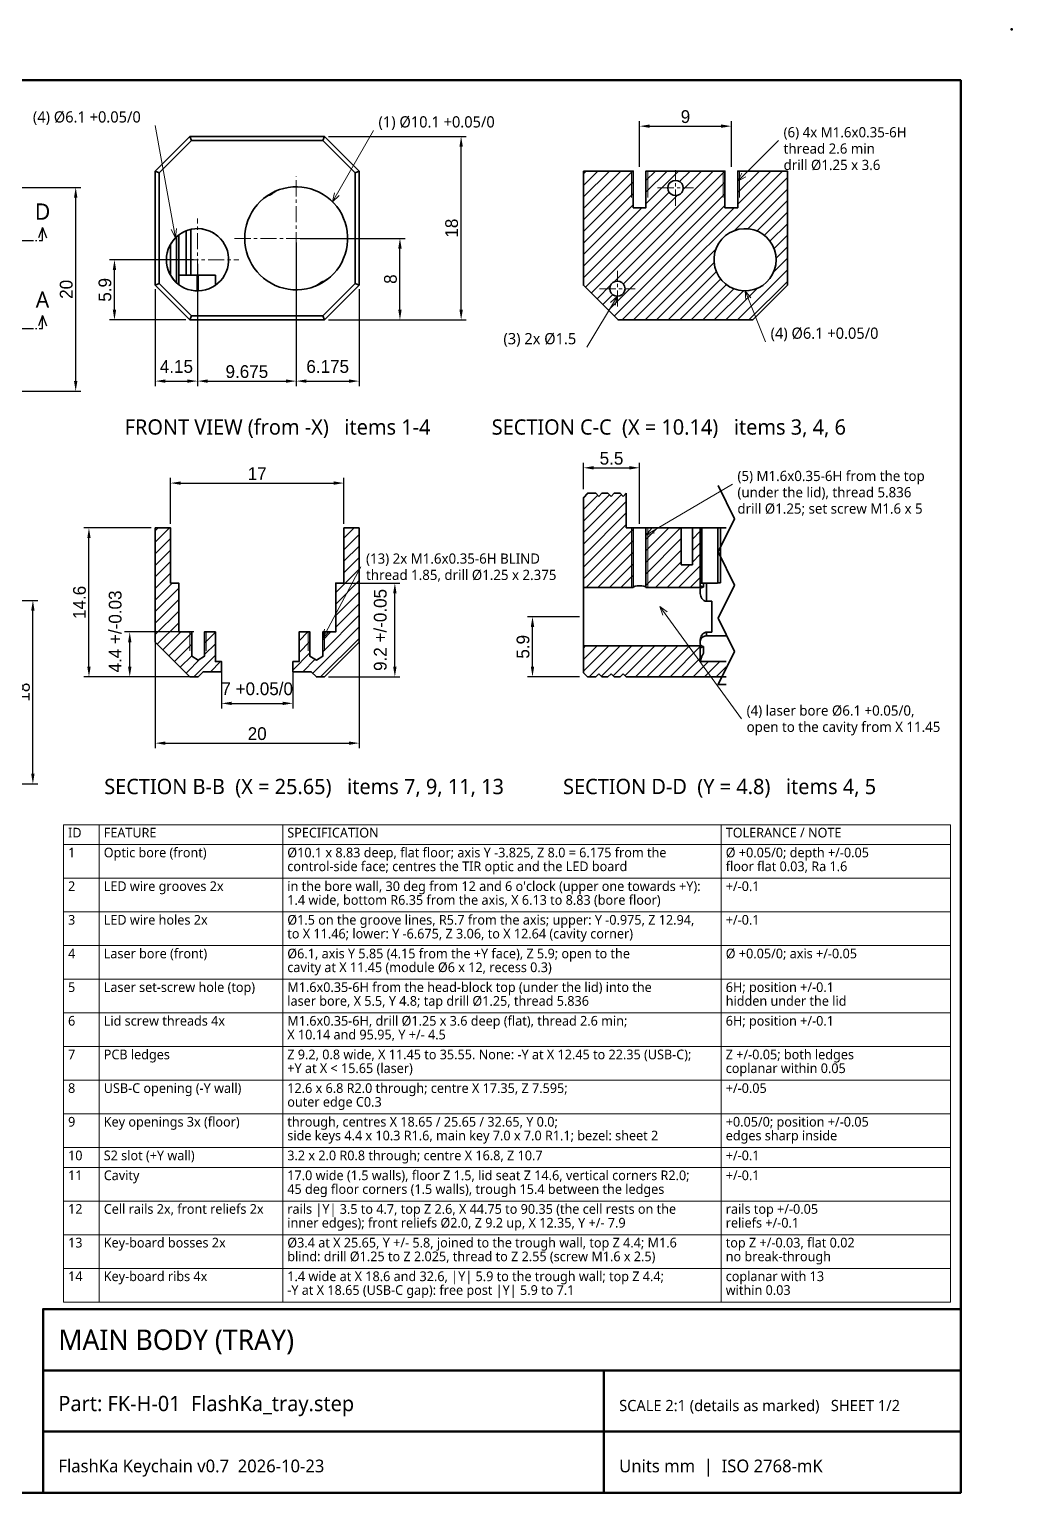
# Model space of a CAD drawing. Header units: millimetres. Extents: x 0 to 420, y 0 to 297.
# Drawn here: x 227.3 to 420, y 10 to 297 of the extents above; entities that cross this region are included whole.
import ezdxf

# ---------------------------------------------------------------- set-up
doc = ezdxf.new("R2010")
doc.units = ezdxf.units.MM
doc.linetypes.add('CENTER', pattern=[5.08, 3.175, -0.635, 0.635, -0.635])
doc.linetypes.add('DASHDOT', pattern=[3.556, 2.54, -0.508, 0, -0.508])
for name, color, linetype, lineweight in [('BORDER', 7, 'Continuous', 50), ('CENTER', 1, 'CENTER', 13), ('CUTLINE', 1, 'DASHDOT', 25), ('DIM', 5, 'Continuous', 13), ('HATCH', 8, 'Continuous', 9), ('TABLE', 7, 'Continuous', 18), ('TEXT', 7, 'Continuous', 18), ('VISIBLE', 7, 'Continuous', 35)]:
    doc.layers.add(name, color=color, linetype=linetype, lineweight=lineweight)
doc.styles.add('OpenSans', font='OpenSans-Regular.ttf')
doc.dimstyles.new('FK', dxfattribs={"dimtxt": 2.5, "dimasz": 2, "dimexe": 1, "dimexo": 0.8, "dimgap": 0.6, "dimtad": 1, "dimdec": 3, "dimlfac": 0.5, "dimdsep": 46, "dimcen": 2.5, "dimclrd": 5, "dimclre": 5, "dimclrt": 7, "dimazin": 3, "dimtfac": 1, "dimtmove": 0, "dimatfit": 3})

msp = doc.modelspace()

# ---------------------------------------------------------------- linework, layer by layer
at = {"layer": 'BORDER'}
for p, q in [((230, 34), (410, 34)), ((340, 10), (340, 34)), ((230, 22), (410, 22))]:
    msp.add_line(p, q, dxfattribs=at)
for points in [[(10, 10), (410, 10), (410, 287), (10, 287)], [(230, 10), (410, 10), (410, 46), (230, 46)]]:
    msp.add_lwpolyline(points, close=True, dxfattribs=at)
msp.add_point((420, 297), dxfattribs=at)
at = {"layer": 'CENTER'}
for p, q in [((279.65, 243.9), (279.65, 268.1)), ((354.05, 262.3727), (354.05, 269.3727)), ((350.55, 265.8727), (357.55, 265.8727)), ((260.3, 243.7), (260.3, 259.9)), ((267.55, 256), (291.75, 256)), ((252.2, 251.8), (268.4, 251.8)), ((342.65, 242.6273), (342.65, 249.6273)), ((339.15, 246.1273), (346.15, 246.1273))]:
    msp.add_line(p, q, dxfattribs=at)
at = {"layer": 'CUTLINE'}
for p, q in [((24.5, 255.6), (229.9, 255.6)), ((229.9, 258.1), (229.1, 256.1)), ((229.9, 255.6), (229.9, 258.1)), ((229.9, 258.1), (230.7, 256.1)), ((24.5, 238.35), (229.9, 238.35)), ((229.9, 240.85), (229.1, 238.85)), ((229.9, 238.35), (229.9, 240.85)), ((229.9, 240.85), (230.7, 238.85))]:
    msp.add_line(p, q, dxfattribs=at)
at = {"layer": 'DIM'}
for p, q in [((255.9866, 256.1134), (251.9866, 278.1134)), ((286.7918, 263.1418), (294.7918, 277.1418)), ((366.25, 267.2), (374.25, 275.2)), ((366.25, 267.2), (367.0898, 268.7921)), ((366.25, 267.2), (367.8421, 268.0398)), ((286.7918, 263.1418), (287.1831, 264.8987)), ((286.7918, 263.1418), (288.1068, 264.3709)), ((255.9866, 256.1134), (255.1557, 257.7101)), ((255.9866, 256.1134), (256.2024, 257.9004)), ((342.65, 244.6273), (336.65, 234.6273)), ((342.65, 244.6273), (341.3091, 243.4264)), ((342.65, 244.6273), (342.2214, 242.8791)), ((367.7, 245.7), (371.7, 235.7)), ((367.7, 245.7), (367.8448, 243.9058)), ((367.7, 245.7), (368.8325, 244.3009)), ((348.2, 197.8), (365.2, 207.8)), ((348.2, 197.8), (349.4125, 199.1304)), ((348.2, 197.8), (349.9519, 198.2134)), ((284.85, 177.6), (292.35, 191.6)), ((351, 183.8), (367, 161.8)), ((351, 183.8), (351.5812, 182.0964)), ((351, 183.8), (352.4416, 182.7222)), ((284.85, 177.6), (285.1931, 179.367)), ((284.85, 177.6), (286.1309, 178.8646))]:
    msp.add_line(p, q, dxfattribs=at)
at = {"layer": 'HATCH'}
for p, q in [((336, 259.598), (345.602, 269.2)), ((336, 261.8607), (343.3393, 269.2)), ((336, 264.1235), (341.0765, 269.2)), ((336, 266.3862), (338.8138, 269.2)), ((336, 268.6489), (336.5511, 269.2)), ((336, 257.3352), (345.75, 267.0852)), ((337.5206, 245.2794), (361.4412, 269.2)), ((341.9242, 247.4203), (363.704, 269.2)), ((343.8196, 247.0529), (363.75, 266.9833)), ((345.4, 269.2), (345.4, 264)), ((345.8177, 240), (375.0177, 269.2)), ((348.25, 262.797), (354.653, 269.2)), ((348.25, 265.0598), (352.3902, 269.2)), ((348.25, 267.3225), (350.1275, 269.2)), ((348.6, 269.2), (348.6, 264)), ((354.8457, 267.13), (356.9157, 269.2)), ((355.4933, 265.5149), (359.1785, 269.2)), ((363.4, 269.2), (363.4, 264)), ((365.6032, 257.5228), (376, 267.9196)), ((366.25, 262.6951), (372.7549, 269.2)), ((366.25, 264.9578), (370.4922, 269.2)), ((366.25, 267.2206), (368.2294, 269.2)), ((366.6, 269.2), (366.6, 264)), ((336, 248.2843), (352.7927, 265.077)), ((336, 255.0725), (345.75, 264.8225)), ((336.3892, 246.4108), (354.4078, 264.4294)), ((340.9147, 241.8853), (363.75, 264.7206)), ((368.2078, 257.8647), (376, 265.6569)), ((336, 252.8098), (345.75, 262.5598)), ((336, 250.547), (347.453, 262)), ((342.0461, 240.7539), (363.75, 262.4578)), ((343.5549, 240), (365.5549, 262)), ((370.0264, 257.4205), (376, 263.3941)), ((371.4535, 256.5848), (376, 261.1314)), ((372.5841, 255.4527), (376, 258.8686)), ((373.3784, 253.9843), (376, 256.6059)), ((348.0804, 240), (361.9963, 253.9159)), ((373.7744, 252.1175), (376, 254.3431)), ((350.3431, 240), (361.6243, 251.2812)), ((366.1823, 240), (376, 249.8177)), ((373.262, 249.3424), (376, 252.0804)), ((338.652, 244.148), (341.357, 246.8531)), ((352.6059, 240), (362.0698, 249.4639)), ((354.8686, 240), (362.9151, 248.0464)), ((357.1314, 240), (364.0576, 246.9262)), ((368.4451, 240), (376, 247.5549)), ((339.7833, 243.0167), (341.7244, 244.9577)), ((359.3941, 240), (365.5054, 246.1113)), ((361.6569, 240), (367.3718, 245.715)), ((363.9196, 240), (370.1435, 246.2239)), ((336, 205.0725), (336.9275, 206)), ((336, 198.2843), (343.4579, 205.7421)), ((336, 200.547), (341.1265, 205.6735)), ((336, 202.8098), (338.7951, 205.6049)), ((336, 196.0215), (344.4, 204.4215)), ((336, 193.7588), (344.4, 202.1588)), ((252, 196.3862), (254.8138, 199.2)), ((252, 198.6489), (252.5511, 199.2)), ((289, 197.1823), (291.0177, 199.2)), ((336, 191.496), (344.4, 199.896)), ((336, 189.2333), (345.75, 198.9833)), ((345.4, 199.2), (345.4, 187.5271)), ((348.25, 192.4323), (355.0177, 199.2)), ((348.25, 194.6951), (352.7549, 199.2)), ((348.25, 196.9578), (350.4922, 199.2)), ((348.6, 199.2), (348.6, 187.5271)), ((357.3766, 197.0334), (358.9, 198.5569)), ((252, 194.1235), (255, 197.1235)), ((289, 194.9196), (292, 197.9196)), ((289, 192.6569), (292, 195.6569)), ((336.5566, 187.5271), (345.75, 196.7206)), ((348.25, 190.1696), (355.1834, 197.103)), ((357.3766, 194.7707), (358.9, 196.2941)), ((252, 191.8607), (255, 194.8607)), ((252, 189.598), (255, 192.598)), ((289, 190.3941), (292, 193.3941)), ((338.8193, 187.5271), (345.75, 194.4578)), ((348.25, 187.9069), (355.1834, 194.8403)), ((350.133, 187.5271), (355.1834, 192.5775)), ((357.3766, 192.508), (358.9, 194.0314)), ((252, 187.3352), (255, 190.3352)), ((287.4, 186.5314), (292, 191.1314)), ((341.082, 187.5271), (345.75, 192.1951)), ((343.3448, 187.5271), (345.75, 189.9323)), ((352.3958, 187.5271), (356.8686, 192)), ((354.6585, 187.5271), (358.9, 191.7686)), ((356.9212, 187.5271), (358.9, 189.5059)), ((252, 185.0725), (255.3275, 188.4)), ((252, 182.8098), (256.6, 187.4098)), ((287.4, 184.2686), (292, 188.8686)), ((287.4, 182.0059), (292, 186.6059)), ((345.6075, 187.5271), (345.75, 187.6696)), ((252, 180.547), (256.6, 185.147)), ((287.4, 179.7431), (292, 184.3431)), ((252, 178.2843), (256.6, 182.8843)), ((284.85, 174.9304), (292, 182.0804)), ((252.3892, 176.4108), (256.6, 180.6215)), ((253.5206, 175.2794), (257.0412, 178.8)), ((254.652, 174.148), (259.15, 178.646)), ((258.8, 178.8), (258.8, 175.1)), ((261.65, 176.6206), (263.8, 178.7706)), ((262, 178.8), (262, 175.1)), ((280.2, 177.0686), (281.9314, 178.8)), ((282, 178.8), (282, 175.1)), ((282.8912, 170.7088), (292, 179.8177)), ((284.85, 177.1931), (286.4569, 178.8)), ((285.2, 178.8), (285.2, 175.1)), ((255.7833, 173.0167), (259.15, 176.3833)), ((261.65, 174.3578), (263.8, 176.5078)), ((280.2, 174.8059), (282.35, 176.9559)), ((284.4451, 170), (292, 177.5549)), ((336, 171.1314), (340.9415, 176.0729)), ((336, 173.3941), (338.6788, 176.0729)), ((336, 175.6569), (336.416, 176.0729)), ((337.1314, 170), (343.2042, 176.0729)), ((339.4971, 170.1029), (345.467, 176.0729)), ((341.8284, 170.1716), (347.7297, 176.0729)), ((344.1598, 170.2402), (349.9925, 176.0729)), ((346.1823, 170), (352.2552, 176.0729)), ((348.4451, 170), (354.518, 176.0729)), ((350.7078, 170), (356.7807, 176.0729)), ((352.9706, 170), (358.9, 175.9294)), ((256.9147, 171.8853), (259.15, 174.1206)), ((258.0461, 170.7539), (260.8788, 173.5866)), ((259.5549, 170), (263.8, 174.2451)), ((262.8177, 171), (264.8177, 173)), ((279, 171.3431), (282.35, 174.6931)), ((280.9196, 171), (283.3617, 173.4421)), ((355.2333, 170), (358.9, 173.6667)), ((357.496, 170), (360.496, 173)), ((359.7588, 170), (362.7588, 173)), ((362.0215, 170), (364, 171.9785))]:
    msp.add_line(p, q, dxfattribs=at)
at = {"layer": 'TABLE'}
for p, q in [((234, 141), (408, 141)), ((234, 141), (234, 47.4)), ((241, 141), (241, 47.4)), ((277, 141), (277, 47.4)), ((363, 141), (363, 47.4)), ((408, 141), (408, 47.4)), ((234, 137.1), (408, 137.1)), ((234, 130.5), (408, 130.5)), ((234, 123.9), (408, 123.9)), ((234, 117.3), (408, 117.3)), ((234, 110.7), (408, 110.7)), ((234, 104.1), (408, 104.1)), ((234, 97.5), (408, 97.5)), ((234, 90.9), (408, 90.9)), ((234, 84.3), (408, 84.3)), ((234, 77.7), (408, 77.7)), ((234, 73.8), (408, 73.8)), ((234, 67.2), (408, 67.2)), ((234, 60.6), (408, 60.6)), ((234, 54), (408, 54)), ((234, 47.4), (408, 47.4))]:
    msp.add_line(p, q, dxfattribs=at)
at = {"layer": 'VISIBLE'}
for points in [[(252, 269.2), (258.8, 276)], [(258.8, 276), (259.1314, 275.2)], [(258.8, 276), (285.2, 276)], [(285.2, 276), (284.8686, 275.2)], [(285.2, 276), (292, 269.2)], [(252.8, 268.8686), (259.1314, 275.2)], [(259.1314, 275.2), (284.8686, 275.2)], [(284.8686, 275.2), (291.2, 268.8686)], [(252, 246.8), (252, 269.2)], [(252, 269.2), (252.8, 268.8686)], [(252.8, 247.1314), (252.8, 268.8686)], [(292, 269.2), (291.2, 268.8686)], [(291.2, 268.8686), (291.2, 247.1314)], [(292, 269.2), (292, 246.8)], [(336, 269.2), (336, 246.8), (342.8, 240), (369.2, 240), (376, 246.8), (376, 269.2), (366.25, 269.2), (366.25, 262), (363.75, 262), (363.75, 269.2), (348.25, 269.2), (348.25, 262), (345.75, 262), (345.75, 269.2), (336, 269.2), (336, 269.2)], [(355.55, 265.8727), (355.4766, 265.4092), (355.2635, 264.991), (354.9317, 264.6592), (354.5135, 264.4461), (354.05, 264.3727), (353.5865, 264.4461), (353.1683, 264.6592), (352.8365, 264.991), (352.6234, 265.4092), (352.55, 265.8727), (352.6234, 266.3362), (352.8365, 266.7544), (353.1683, 267.0862), (353.5865, 267.2993), (354.05, 267.3727), (354.5135, 267.2993), (354.9317, 267.0862), (355.2635, 266.7544), (355.4766, 266.3362), (355.55, 265.8727), (355.55, 265.8727)], [(269.55, 256), (269.5895, 255.1074), (269.7078, 254.2217), (269.9039, 253.35), (270.1762, 252.499), (270.5227, 251.6754), (270.9406, 250.8856), (271.4267, 250.1359), (271.9772, 249.4321), (272.5877, 248.7797), (273.2534, 248.1837), (273.9693, 247.649), (274.7296, 247.1796), (275.5284, 246.7793), (276.3594, 246.4511), (277.2162, 246.1976), (278.0921, 246.0209), (278.9801, 245.9222), (279.8734, 245.9025), (280.765, 245.9617), (281.6478, 246.0996), (282.515, 246.3149), (283.3597, 246.606), (284.1755, 246.9706), (284.9558, 247.4059), (285.6946, 247.9085), (286.386, 248.4743), (287.0248, 249.0991), (287.6059, 249.7779), (288.1246, 250.5054), (288.5771, 251.2759), (288.9597, 252.0833), (289.2694, 252.9215), (289.5038, 253.7837), (289.6611, 254.6632), (289.7401, 255.5532), (289.7401, 256.4468), (289.6611, 257.3368), (289.5038, 258.2163), (289.2694, 259.0785), (288.9597, 259.9167), (288.5771, 260.7241), (288.1246, 261.4946), (287.6059, 262.2221), (287.0248, 262.9009), (286.386, 263.5257), (285.6946, 264.0915), (284.9558, 264.5941), (284.1755, 265.0294), (283.3597, 265.394), (282.515, 265.6851), (281.6478, 265.9004), (280.765, 266.0383), (279.8734, 266.0975), (278.9801, 266.0778), (278.0921, 265.9791), (277.2162, 265.8024), (276.3594, 265.5489), (275.5284, 265.2207), (274.7296, 264.8204), (273.9693, 264.351), (273.2534, 263.8163), (272.5877, 263.2203), (271.9772, 262.5679), (271.4267, 261.8641), (270.9406, 261.1144), (270.5227, 260.3246), (270.1762, 259.501), (269.9039, 258.65), (269.7078, 257.7783), (269.5895, 256.8926), (269.55, 256)], [(273.4376, 263.9603), (274.1836, 264.391)], [(274.0026, 264.3736), (274.1836, 264.391)], [(274.1836, 264.391), (274.4502, 264.4586), (274.7, 264.5737), (274.9246, 264.7324), (275.1164, 264.9295)], [(275.1164, 264.9295), (275.8624, 265.3603)], [(275.1164, 264.9295), (275.2219, 265.0776)], [(275.8624, 265.3603), (275.8612, 265.3624)], [(273.4376, 263.9603), (273.4363, 263.9624)], [(254.2, 251.8), (254.2398, 251.1047), (254.3585, 250.4184), (254.5547, 249.7501), (254.8259, 249.1086), (255.1684, 248.5021), (255.5777, 247.9386), (256.0487, 247.4255), (256.575, 246.9694), (257.15, 246.5763), (257.766, 246.2512), (258.415, 245.9986), (259.0886, 245.8215), (259.778, 245.7224), (260.4742, 245.7025), (261.1681, 245.7621), (261.8507, 245.9004), (262.5131, 246.1156), (263.1467, 246.405), (263.7431, 246.7646), (264.2947, 247.1899), (264.7941, 247.6753), (265.235, 248.2145), (265.6116, 248.8004), (265.9189, 249.4255), (266.1529, 250.0814), (266.3107, 250.7598), (266.3901, 251.4518), (266.3901, 252.1482), (266.3107, 252.8402), (266.1529, 253.5186), (265.9189, 254.1745), (265.6116, 254.7996), (265.235, 255.3855), (264.7941, 255.9247), (264.2947, 256.4101), (263.7431, 256.8354), (263.1467, 257.195), (262.5131, 257.4844), (261.8507, 257.6996), (261.1681, 257.8379), (260.4742, 257.8975), (259.778, 257.8776), (259.0886, 257.7785), (258.415, 257.6014), (257.766, 257.3488), (257.15, 257.0237), (256.575, 256.6306), (256.0487, 256.1745), (255.5777, 255.6614), (255.1684, 255.0979), (254.8259, 254.4914), (254.5547, 253.8499), (254.3585, 253.1816), (254.2398, 252.4953), (254.2, 251.8)], [(256.2, 256.3166), (255.7455, 255.8579), (255.3707, 255.3933), (255.1054, 254.9979), (255.0278, 254.8682), (255.0071, 254.8323), (255, 254.8199)], [(256.2, 247.2834), (256.2, 256.3166)], [(256.6, 256.6497), (256.6, 246.9503)], [(258.0808, 248.8), (258.0808, 257.482)], [(259, 257.7599), (259, 248.8)], [(261.8498, 257.6998), (261.3313, 257.8122), (261.1956, 257.8339), (261.1614, 257.8389), (261.15, 257.8405)], [(262.4, 257.5271), (262.0858, 257.6327)], [(262.9384, 257.2999), (262.6906, 257.4121)], [(263.3987, 257.0544), (263.2581, 257.1347)], [(263.65, 256.8978), (263.6356, 256.9073), (263.5926, 256.9351), (263.4251, 257.0387)], [(373.8, 251.8), (373.721, 250.8215), (373.4861, 249.8683), (373.1013, 248.9652), (372.5766, 248.1355), (371.9256, 247.4007), (371.1652, 246.7798), (370.315, 246.289), (369.3971, 245.9408), (368.4353, 245.7445), (367.4544, 245.7049), (366.4798, 245.8233), (365.5369, 246.0964), (364.65, 246.5172), (363.8421, 247.0749), (363.1341, 247.755), (362.5443, 248.5398), (362.0881, 249.409), (361.7773, 250.3402), (361.6198, 251.3092), (361.6198, 252.2908), (361.7773, 253.2598), (362.0881, 254.191), (362.5443, 255.0602), (363.1341, 255.845), (363.8421, 256.5251), (364.65, 257.0828), (365.5369, 257.5036), (366.4798, 257.7767), (367.4544, 257.8951), (368.4353, 257.8555), (369.3971, 257.6592), (370.315, 257.311), (371.1652, 256.8202), (371.9256, 256.1993), (372.5766, 255.4645), (373.1013, 254.6348), (373.4861, 253.7317), (373.721, 252.7785), (373.8, 251.8), (373.8, 251.8)], [(255, 254.8199), (255, 248.7801)], [(252, 246.8), (252.8, 247.1314)], [(259.1314, 240.8), (252.8, 247.1314)], [(256.2, 247.2834), (255.7455, 247.7421), (255.3707, 248.2067), (255.1054, 248.6021), (255.0278, 248.7318), (255.0071, 248.7677), (255, 248.7801)], [(260.2, 248.8), (256.6, 248.8)], [(260.4, 248.8), (260.2, 248.8)], [(260.2, 245.7008), (260.2, 248.8)], [(260.4, 248.8), (260.7807, 248.8), (261.1566, 248.8), (261.5229, 248.8), (261.8752, 248.8), (262.2089, 248.8), (262.5199, 248.8), (262.8042, 248.8), (263.0582, 248.8), (263.2789, 248.8), (263.4633, 248.8), (263.6092, 248.8), (263.7148, 248.8), (263.7786, 248.8), (263.8, 248.8)], [(260.4, 245.7008), (260.4, 248.8)], [(263.8, 248.8), (263.8, 246.804)], [(283.4376, 246.6397), (284.1836, 247.0705)], [(284.1836, 247.0705), (284.0781, 246.9224)], [(285.1164, 247.609), (284.8498, 247.5414), (284.6, 247.4263), (284.3754, 247.2676), (284.1836, 247.0705)], [(284.4, 247.0867), (284.4, 247.2881)], [(291.2, 247.1314), (284.8686, 240.8)], [(285.1164, 247.609), (285.8624, 248.0397)], [(285.2974, 247.6264), (285.1164, 247.609)], [(285.8637, 248.0376), (285.8624, 248.0397)], [(292, 246.8), (291.2, 247.1314)], [(344.15, 246.1273), (344.0766, 245.6638), (343.8635, 245.2456), (343.5317, 244.9138), (343.1135, 244.7007), (342.65, 244.6273), (342.1865, 244.7007), (341.7683, 244.9138), (341.4365, 245.2456), (341.2234, 245.6638), (341.15, 246.1273), (341.2234, 246.5908), (341.4365, 247.009), (341.7683, 247.3408), (342.1865, 247.5539), (342.65, 247.6273), (343.1135, 247.5539), (343.5317, 247.3408), (343.8635, 247.009), (344.0766, 246.5908), (344.15, 246.1273), (344.15, 246.1273)], [(258.8, 240), (252, 246.8)], [(283.4388, 246.6376), (283.4376, 246.6397)], [(292, 246.8), (285.2, 240)], [(258.8, 240), (259.1314, 240.8)], [(285.2, 240), (258.8, 240)], [(284.8686, 240.8), (259.1314, 240.8)], [(285.2, 240), (284.8686, 240.8)], [(364, 168.5), (362.4, 168.5), (365.6, 175), (362.4, 181.5), (365.6, 188), (362.4, 194.5), (365.6, 201), (362.4, 207.5)], [(336, 205.2), (336.8, 206)], [(336, 187.5271), (336, 205.2)], [(336.8, 206), (338.4, 206)], [(338.4, 206), (339, 205.4)], [(339.6, 206), (339, 205.4)], [(339.6, 206), (340.8, 206)], [(340.8, 206), (341.4, 205.4)], [(342, 206), (341.4, 205.4)], [(342, 206), (343.2, 206)], [(343.2, 206), (343.8, 205.4)], [(344.4, 206), (343.8, 205.4)], [(344.4, 199.2), (344.4, 206)], [(252, 199.2), (252, 176.8), (258.8, 170), (260.4, 170), (261.4, 171), (265, 171), (265, 173), (263.8, 173), (263.8, 178.8), (261.65, 178.8), (261.65, 174.05), (260.4, 173.2989), (259.15, 174.05), (259.15, 178.8), (256.6, 178.8), (256.6, 188.4), (255, 188.4), (255, 199.2), (252, 199.2), (252, 199.2)], [(283.6, 170), (285.2, 170), (292, 176.8), (292, 199.2), (289, 199.2), (289, 188.4), (287.4, 188.4), (287.4, 178.8), (284.85, 178.8), (284.85, 174.05), (283.6, 173.2989), (282.35, 174.05), (282.35, 178.8), (280.2, 178.8), (280.2, 173), (279, 173), (279, 171), (282.6, 171), (283.6, 170), (283.6, 170)], [(345.75, 199.2), (344.4, 199.2)], [(345.75, 199.2), (345.75, 187.5271)], [(345.75, 199.2), (345.7813, 199.2), (345.8738, 199.2), (346.0227, 199.2), (346.2206, 199.2), (346.4576, 199.2), (346.7218, 199.2), (347, 199.2), (347.2782, 199.2), (347.5424, 199.2), (347.7794, 199.2), (347.9773, 199.2), (348.1262, 199.2), (348.2187, 199.2), (348.25, 199.2)], [(355.1834, 199.2), (348.25, 199.2)], [(348.25, 187.5271), (348.25, 199.2)], [(355.1834, 199.2), (355.1834, 192)], [(355.1834, 199.2), (355.2876, 199.2), (355.4149, 199.2), (355.5624, 199.2), (355.7266, 199.2), (355.9037, 199.2), (356.0896, 199.2), (356.28, 199.2), (356.4704, 199.2), (356.6563, 199.2), (356.8334, 199.2), (356.9976, 199.2), (357.1451, 199.2), (357.2724, 199.2), (357.3766, 199.2)], [(358.9, 199.2), (357.3766, 199.2)], [(357.3766, 199.2), (357.3766, 192)], [(358.9, 187.5271), (358.9, 199.2)], [(359.1881, 199.2), (359.1489, 199.2), (359.1124, 199.2), (359.0787, 199.2), (359.0479, 199.2), (359.0199, 199.2), (358.9949, 199.2), (358.9727, 199.2), (358.9535, 199.2), (358.9371, 199.2), (358.9238, 199.2), (358.9134, 199.2), (358.906, 199.2), (358.9015, 199.2), (358.9, 199.2)], [(359.1881, 188.42), (359.1881, 199.2)], [(359.1881, 199.2), (359.3695, 199.2), (359.5731, 199.2), (359.7955, 199.2), (360.033, 199.2), (360.2816, 199.2), (360.5372, 199.2), (360.7955, 199.2), (361.0522, 199.2), (361.303, 199.2), (361.5438, 199.2), (361.7705, 199.2), (361.9793, 199.2), (362.1668, 199.2), (362.3298, 199.2)], [(362.3298, 188.42), (362.3298, 199.2)], [(362.9, 199.2), (362.8591, 199.2), (362.8183, 199.2), (362.7774, 199.2), (362.7366, 199.2), (362.6958, 199.2), (362.655, 199.2), (362.6142, 199.2), (362.5734, 199.2), (362.5327, 199.2), (362.4921, 199.2), (362.4514, 199.2), (362.4108, 199.2), (362.3703, 199.2), (362.3298, 199.2)], [(364, 199.2), (362.9, 199.2)], [(362.9, 188.42), (362.9, 199.2)], [(357.3766, 192), (355.1834, 192)], [(336, 176.0729), (336, 176.5235), (336, 177.1338), (336, 177.8854), (336, 178.7554), (336, 179.7176), (336, 180.7428), (336, 181.8), (336, 182.8572), (336, 183.8824), (336, 184.8446), (336, 185.7146), (336, 186.4662), (336, 187.0765), (336, 187.5271)], [(345.75, 187.5271), (336, 187.5271)], [(348.25, 187.5271), (348.2242, 187.6135), (348.148, 187.6849), (348.0255, 187.7406), (347.8641, 187.7815), (347.4606, 187.8275), (347.0004, 187.8405), (346.5399, 187.8275), (346.1362, 187.7815), (345.9749, 187.7408), (345.8521, 187.685), (345.7758, 187.6135), (345.75, 187.5271)], [(358.9, 187.5271), (348.25, 187.5271)], [(359.5249, 188.4), (359.4408, 188.4), (359.3624, 188.4), (359.2898, 188.4), (359.223, 188.4), (359.1623, 188.4), (359.1078, 188.4), (359.0594, 188.4), (359.0173, 188.4), (358.9816, 188.4), (358.9523, 188.4), (358.9294, 188.4), (358.9131, 188.4), (358.9033, 188.4), (358.9, 188.4)], [(358.9113, 187.9), (358.9, 187.8926)], [(358.9, 187.1666), (358.9107, 187.25), (358.943, 187.3268), (359.0698, 187.456), (359.2697, 187.551), (359.5249, 187.6137)], [(358.9, 187.1666), (358.9, 187.1157), (358.9, 187.0633), (358.9, 187.0093), (358.9, 186.9537), (358.9, 186.8966), (358.9, 186.838), (358.9, 186.7779), (358.9, 186.7163), (358.9, 186.6532), (358.9, 186.5887), (358.9, 186.5228), (358.9, 186.4555), (358.9, 186.3867), (358.9, 186.3166)], [(359.5249, 187.6137), (359.1153, 187.8184), (358.9828, 187.8787), (358.9113, 187.9)], [(359.0379, 188.4), (359.0379, 188.42)], [(359.1881, 188.42), (359.1757, 188.42), (359.1634, 188.42), (359.1515, 188.42), (359.1398, 188.42), (359.1284, 188.42), (359.1173, 188.42), (359.1064, 188.42), (359.0958, 188.42), (359.0855, 188.42), (359.0754, 188.42), (359.0656, 188.42), (359.0561, 188.42), (359.0469, 188.42), (359.0379, 188.42)], [(359.1881, 188.42), (359.1766, 188.42), (359.1652, 188.42), (359.1539, 188.42), (359.1428, 188.42), (359.1317, 188.42), (359.1208, 188.42), (359.11, 188.42), (359.0993, 188.42), (359.0888, 188.42), (359.0784, 188.42), (359.0681, 188.42), (359.0579, 188.42), (359.0479, 188.42), (359.0379, 188.42)], [(359.5249, 187.6137), (359.5249, 188.4)], [(360.1, 188.38), (360.0572, 188.38), (360.0144, 188.38), (359.9717, 188.38), (359.9292, 188.38), (359.8869, 188.38), (359.8449, 188.38), (359.8032, 188.38), (359.7619, 188.38), (359.721, 188.38), (359.6806, 188.38), (359.6408, 188.38), (359.6015, 188.38), (359.5629, 188.38), (359.5249, 188.38)], [(360.1, 184.8199), (360.1, 188.38)], [(360.1, 188.38), (362.3, 188.38)], [(362.3, 188.42), (362.3, 188.38)], [(362.3, 188.42), (362.3022, 188.42), (362.3043, 188.42), (362.3065, 188.42), (362.3086, 188.42), (362.3108, 188.42), (362.3129, 188.42), (362.315, 188.42), (362.3172, 188.42), (362.3193, 188.42), (362.3214, 188.42), (362.3235, 188.42), (362.3256, 188.42), (362.3277, 188.42), (362.3298, 188.42)], [(362.9, 188.42), (362.8591, 188.42), (362.8183, 188.42), (362.7774, 188.42), (362.7366, 188.42), (362.6958, 188.42), (362.655, 188.42), (362.6142, 188.42), (362.5734, 188.42), (362.5327, 188.42), (362.4921, 188.42), (362.4514, 188.42), (362.4108, 188.42), (362.3703, 188.42), (362.3298, 188.42)], [(358.9, 186.3166), (358.9232, 186.0918), (358.9894, 185.8579), (359.0938, 185.6223), (359.2327, 185.3933), (359.4043, 185.1803), (359.6081, 184.9979), (359.8433, 184.8682), (359.97, 184.8323), (360.1, 184.8199)], [(361.2, 184.8199), (360.1, 184.8199)], [(361.2, 184.8199), (361.2, 178.7801)], [(358.9, 177.2834), (358.9232, 177.5082), (358.9894, 177.7421), (359.0938, 177.9777), (359.2327, 178.2067), (359.4043, 178.4197), (359.6081, 178.6021), (359.8433, 178.7318), (359.97, 178.7677), (360.1, 178.7801)], [(360.1, 178.0426), (359.9656, 178.0351), (359.833, 178.0126), (359.7037, 177.9753), (359.5793, 177.9238), (359.4616, 177.8587), (359.3518, 177.7808), (359.2515, 177.6912), (359.1618, 177.5908), (359.0839, 177.4811), (359.0188, 177.3633), (358.9673, 177.239), (358.9301, 177.1097), (358.9075, 176.977), (358.9, 176.8426)], [(360.1, 178.0426), (360.1, 178.7801)], [(361.2, 178.7801), (360.1, 178.7801)], [(360.1, 178.0426), (364, 178.0426)], [(358.9, 176.0729), (336, 176.0729)], [(336, 170.8), (336, 176.0729)], [(358.9, 177.2834), (358.9, 177.2133), (358.9, 177.1445), (358.9, 177.0772), (358.9, 177.0113), (358.9, 176.9468), (358.9, 176.8837), (358.9, 176.8221), (358.9, 176.762), (358.9, 176.7034), (358.9, 176.6463), (358.9, 176.5907), (358.9, 176.5367), (358.9, 176.4843), (358.9, 176.4334)], [(358.9, 176.4334), (358.9107, 176.35), (358.943, 176.2732), (359.0698, 176.144), (359.2697, 176.049), (359.5249, 175.9863)], [(358.9, 173), (358.9, 176.0729)], [(358.9, 175.7074), (358.9113, 175.7)], [(358.9113, 175.7), (358.9829, 175.7213), (359.1153, 175.7817), (359.5249, 175.9863)], [(359.5249, 174.5894), (359.5249, 175.9863)], [(364, 173), (358.9, 173)], [(359.5249, 174.5894), (359.461, 174.4856), (359.4004, 174.3798), (359.343, 174.2723), (359.2889, 174.163), (359.2381, 174.0522), (359.1908, 173.9398), (359.1469, 173.8261), (359.1064, 173.7111), (359.0695, 173.5949), (359.0362, 173.4776), (359.0065, 173.3594), (358.9803, 173.2403), (358.9578, 173.1205), (358.939, 173)], [(336.8, 170), (336, 170.8)], [(338.4, 170), (336.8, 170)], [(339, 170.6), (338.4, 170)], [(339, 170.6), (339.6, 170)], [(340.8, 170), (339.6, 170)], [(341.4, 170.6), (340.8, 170)], [(341.4, 170.6), (342, 170)], [(343.2, 170), (342, 170)], [(343.8, 170.6), (343.2, 170)], [(343.8, 170.6), (344.4, 170)], [(364, 170), (344.4, 170)]]:
    msp.add_lwpolyline(points, dxfattribs=at)

# ---------------------------------------------------------------- texts
at = {"layer": 'TEXT', "style": 'OpenSans'}
for s, height, p in [('(4) Ø6.1 +0.05/0', 2.2, (228.0038, 278.7134)), ('(1) Ø10.1 +0.05/0', 2.2, (295.7918, 277.7418)), ('(6) 4x M1.6x0.35-6H', 2, (375.25, 275.8)), ('thread 2.6 min', 2, (375.25, 272.6)), ('drill Ø1.25 x 3.6', 2, (375.25, 269.4)), ('D', 3.2, (228.3793, 259.636)), ('A', 3.2, (228.5497, 242.386)), ('(4) Ø6.1 +0.05/0', 2.2, (372.7, 236.3)), ('(3) 2x Ø1.5', 2.2, (320.2942, 235.2273)), ('FRONT VIEW (from -X)   items 1-4', 3, (246, 217.5)), ('SECTION C-C  (X = 10.14)   items 3, 4, 6', 3, (318, 217.5)), ('(5) M1.6x0.35-6H from the top', 2, (366.2, 208.4)), ('(under the lid), thread 5.836', 2, (366.2, 205.2)), ('drill Ø1.25; set screw M1.6 x 5', 2, (366.2, 202)), ('(13) 2x M1.6x0.35-6H BLIND', 2, (293.35, 192.2)), ('thread 1.85, drill Ø1.25 x 2.375', 2, (293.35, 189)), ('(4) laser bore Ø6.1 +0.05/0,', 2, (368, 162.4)), ('open to the cavity from X 11.45', 2, (368, 159.2)), ('SECTION B-B  (X = 25.65)   items 7, 9, 11, 13', 3, (242, 147)), ('SECTION D-D  (Y = 4.8)   items 4, 5', 3, (332, 147)), ('ID', 1.9, (234.9, 138.5)), ('FEATURE', 1.9, (241.9, 138.5)), ('SPECIFICATION', 1.9, (277.9, 138.5)), ('TOLERANCE / NOTE', 1.9, (363.9, 138.5)), ('1', 1.9, (234.9, 134.6)), ('Optic bore (front)', 1.9, (241.9, 134.6)), ('Ø10.1 x 8.83 deep, flat floor; axis Y -3.825, Z 8.0 = 6.175 from the', 1.9, (277.9, 134.6)), ('Ø +0.05/0; depth +/-0.05', 1.9, (363.9, 134.6)), ('control-side face; centres the TIR optic and the LED board', 1.9, (277.9, 131.9)), ('floor flat 0.03, Ra 1.6', 1.9, (363.9, 131.9)), ('2', 1.9, (234.9, 128)), ('LED wire grooves 2x', 1.9, (241.9, 128)), ("in the bore wall, 30 deg from 12 and 6 o'clock (upper one towards +Y):", 1.9, (277.9, 128)), ('+/-0.1', 1.9, (363.9, 128)), ('1.4 wide, bottom R6.35 from the axis, X 6.13 to 8.83 (bore floor)', 1.9, (277.9, 125.3)), ('LED wire holes 2x', 1.9, (241.9, 121.4)), ('Ø1.5 on the groove lines, R5.7 from the axis; upper: Y -0.975, Z 12.94,', 1.9, (277.9, 121.4)), ('3', 1.9, (234.9, 121.4)), ('to X 11.46; lower: Y -6.675, Z 3.06, to X 12.64 (cavity corner)', 1.9, (277.9, 118.7)), ('+/-0.1', 1.9, (363.9, 121.4)), ('4', 1.9, (234.9, 114.8)), ('Laser bore (front)', 1.9, (241.9, 114.8)), ('Ø6.1, axis Y 5.85 (4.15 from the +Y face), Z 5.9; open to the', 1.9, (277.9, 114.8)), ('Ø +0.05/0; axis +/-0.05', 1.9, (363.9, 114.8)), ('cavity at X 11.45 (module Ø6 x 12, recess 0.3)', 1.9, (277.9, 112.1)), ('5', 1.9, (234.9, 108.2)), ('Laser set-screw hole (top)', 1.9, (241.9, 108.2)), ('M1.6x0.35-6H from the head-block top (under the lid) into the', 1.9, (277.9, 108.2)), ('6H; position +/-0.1', 1.9, (363.9, 108.2)), ('laser bore, X 5.5, Y 4.8; tap drill Ø1.25, thread 5.836', 1.9, (277.9, 105.5)), ('hidden under the lid', 1.9, (363.9, 105.5)), ('6', 1.9, (234.9, 101.6)), ('Lid screw threads 4x', 1.9, (241.9, 101.6)), ('M1.6x0.35-6H, drill Ø1.25 x 3.6 deep (flat), thread 2.6 min;', 1.9, (277.9, 101.6)), ('6H; position +/-0.1', 1.9, (363.9, 101.6)), ('X 10.14 and 95.95, Y +/- 4.5', 1.9, (277.9, 98.9)), ('7', 1.9, (234.9, 95)), ('PCB ledges', 1.9, (241.9, 95)), ('Z 9.2, 0.8 wide, X 11.45 to 35.55. None: -Y at X 12.45 to 22.35 (USB-C);', 1.9, (277.9, 95)), ('Z +/-0.05; both ledges', 1.9, (363.9, 95)), ('+Y at X < 15.65 (laser)', 1.9, (277.9, 92.3)), ('coplanar within 0.05', 1.9, (363.9, 92.3)), ('8', 1.9, (234.9, 88.4)), ('USB-C opening (-Y wall)', 1.9, (241.9, 88.4)), ('12.6 x 6.8 R2.0 through; centre X 17.35, Z 7.595;', 1.9, (277.9, 88.4)), ('+/-0.05', 1.9, (363.9, 88.4)), ('outer edge C0.3', 1.9, (277.9, 85.7)), ('9', 1.9, (234.9, 81.8)), ('Key openings 3x (floor)', 1.9, (241.9, 81.8)), ('through, centres X 18.65 / 25.65 / 32.65, Y 0.0;', 1.9, (277.9, 81.8)), ('+0.05/0; position +/-0.05', 1.9, (363.9, 81.8)), ('side keys 4.4 x 10.3 R1.6, main key 7.0 x 7.0 R1.1; bezel: sheet 2', 1.9, (277.9, 79.1)), ('edges sharp inside', 1.9, (363.9, 79.1)), ('10', 1.9, (234.9, 75.2)), ('S2 slot (+Y wall)', 1.9, (241.9, 75.2)), ('3.2 x 2.0 R0.8 through; centre X 16.8, Z 10.7', 1.9, (277.9, 75.2)), ('+/-0.1', 1.9, (363.9, 75.2)), ('11', 1.9, (234.9, 71.3)), ('Cavity', 1.9, (241.9, 71.3)), ('17.0 wide (1.5 walls), floor Z 1.5, lid seat Z 14.6, vertical corners R2.0;', 1.9, (277.9, 71.3)), ('+/-0.1', 1.9, (363.9, 71.3)), ('45 deg floor corners (1.5 walls), trough 15.4 between the ledges', 1.9, (277.9, 68.6)), ('12', 1.9, (234.9, 64.7)), ('Cell rails 2x, front reliefs 2x', 1.9, (241.9, 64.7)), ('rails |Y| 3.5 to 4.7, top Z 2.6, X 44.75 to 90.35 (the cell rests on the', 1.9, (277.9, 64.7)), ('rails top +/-0.05', 1.9, (363.9, 64.7)), ('inner edges); front reliefs Ø2.0, Z 9.2 up, X 12.35, Y +/- 7.9', 1.9, (277.9, 62)), ('reliefs +/-0.1', 1.9, (363.9, 62)), ('13', 1.9, (234.9, 58.1)), ('Key-board bosses 2x', 1.9, (241.9, 58.1)), ('Ø3.4 at X 25.65, Y +/- 5.8, joined to the trough wall, top Z 4.4; M1.6', 1.9, (277.9, 58.1)), ('blind: drill Ø1.25 to Z 2.025, thread to Z 2.55 (screw M1.6 x 2.5)', 1.9, (277.9, 55.4)), ('top Z +/-0.03, flat 0.02', 1.9, (363.9, 58.1)), ('no break-through', 1.9, (363.9, 55.4)), ('14', 1.9, (234.9, 51.5)), ('Key-board ribs 4x', 1.9, (241.9, 51.5)), ('1.4 wide at X 18.6 and 32.6, |Y| 5.9 to the trough wall; top Z 4.4;', 1.9, (277.9, 51.5)), ('coplanar with 13', 1.9, (363.9, 51.5)), ('-Y at X 18.65 (USB-C gap): free post |Y| 5.9 to 7.1', 1.9, (277.9, 48.8)), ('within 0.03', 1.9, (363.9, 48.8)), ('MAIN BODY (TRAY)', 4, (233, 38)), ('Part: FK-H-01  FlashKa_tray.step', 3, (233, 26)), ('SCALE 2:1 (details as marked)   SHEET 1/2', 2.2, (343, 26)), ('FlashKa Keychain v0.7  2026-10-23', 2.5, (233, 14)), ('Units mm  |  ISO 2768-mK', 2.5, (343, 14))]:
    msp.add_text(s, height=height, dxfattribs=at).set_placement(p)

# ---------------------------------------------------------------- dimensions: what is measured, and where the dimension line sits
at = {"layer": 'DIM'}
for base, p1, p2 in [((347, 278), (347, 269.2), (365, 269.2)), ((260.3, 228), (260.3, 251.8), (279.65, 256)), ((279.65, 228), (279.65, 256), (292, 246.8)), ((252, 228), (252, 246.8), (260.3, 251.8)), ((336, 211), (336, 206), (347, 199.2)), ((255, 208), (255, 199.2), (289, 199.2)), ((252, 157), (252, 184), (292, 184))]:
    msp.add_linear_dim(base=base, p1=p1, p2=p2, dimstyle='FK', dxfattribs=at).render()
for base, p1, p2 in [((312, 240), (285.2, 240), (285.2, 276)), ((236.4, 226), (222.4, 226), (222.4, 266)), ((300, 240), (285.2, 240), (279.65, 256)), ((244, 240), (258.8, 240), (260.3, 251.8)), ((239, 170), (258.8, 170), (252, 199.2)), ((228, 149), (216, 149), (216, 185)), ((326, 170), (336, 170), (336, 181.8))]:
    msp.add_linear_dim(base=base, p1=p1, p2=p2, angle=90, dimstyle='FK', dxfattribs=at).render()
msp.add_linear_dim(base=(299, 170), p1=(285.2, 170), p2=(287.8, 188.4), angle=90, text='<> +/-0.05', dimstyle='FK', dxfattribs=at).render()
msp.add_linear_dim(base=(247, 170), p1=(260.4, 170), p2=(260.4, 178.8), angle=90, location=(244.15, 178.9), text='<> +/-0.03', dimstyle='FK', override={"dimtmove": 2}, dxfattribs=at).render()
msp.add_linear_dim(base=(265, 164.8), p1=(265, 173), p2=(279, 173), text='<> +0.05/0', dimstyle='FK', dxfattribs=at).render()

doc.saveas('drawing.dxf')
